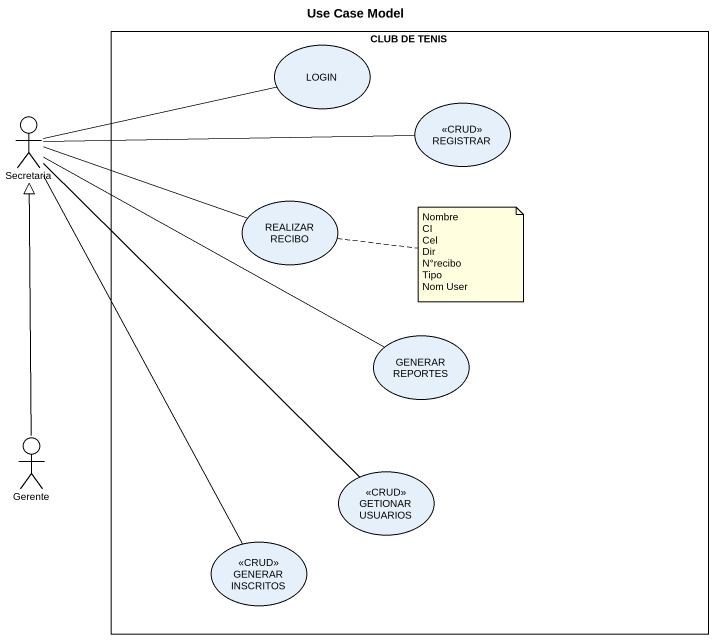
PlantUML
@startuml
title Use Case Model
rectangle "CLUB DE TENIS" as CLUB_DE_TENIS {
  usecase LOGIN
  usecase REGISTRAR <<CRUD>>
  usecase "REALIZAR RECIBO" as REALIZAR_RECIBO
  usecase "GENERAR REPORTES" as GENERAR_REPORTES
  usecase "GETIONAR USUARIOS" as GETIONAR_USUARIOS <<CRUD>>
  usecase "GENERAR INSCRITOS" as GENERAR_INSCRITOS <<CRUD>>
}
actor Secretaria
actor Gerente
Secretaria -right- LOGIN
Secretaria -right- REGISTRAR
Secretaria -right- REALIZAR_RECIBO
Secretaria -right- GENERAR_REPORTES
Secretaria -- GETIONAR_USUARIOS
Secretaria -- GENERAR_INSCRITOS
Gerente -up-|> Secretaria
note right of REALIZAR_RECIBO
  Nombre
  CI
  Cel
  Dir
  N°recibo
  Tipo
  Nom User
end note
@enduml
